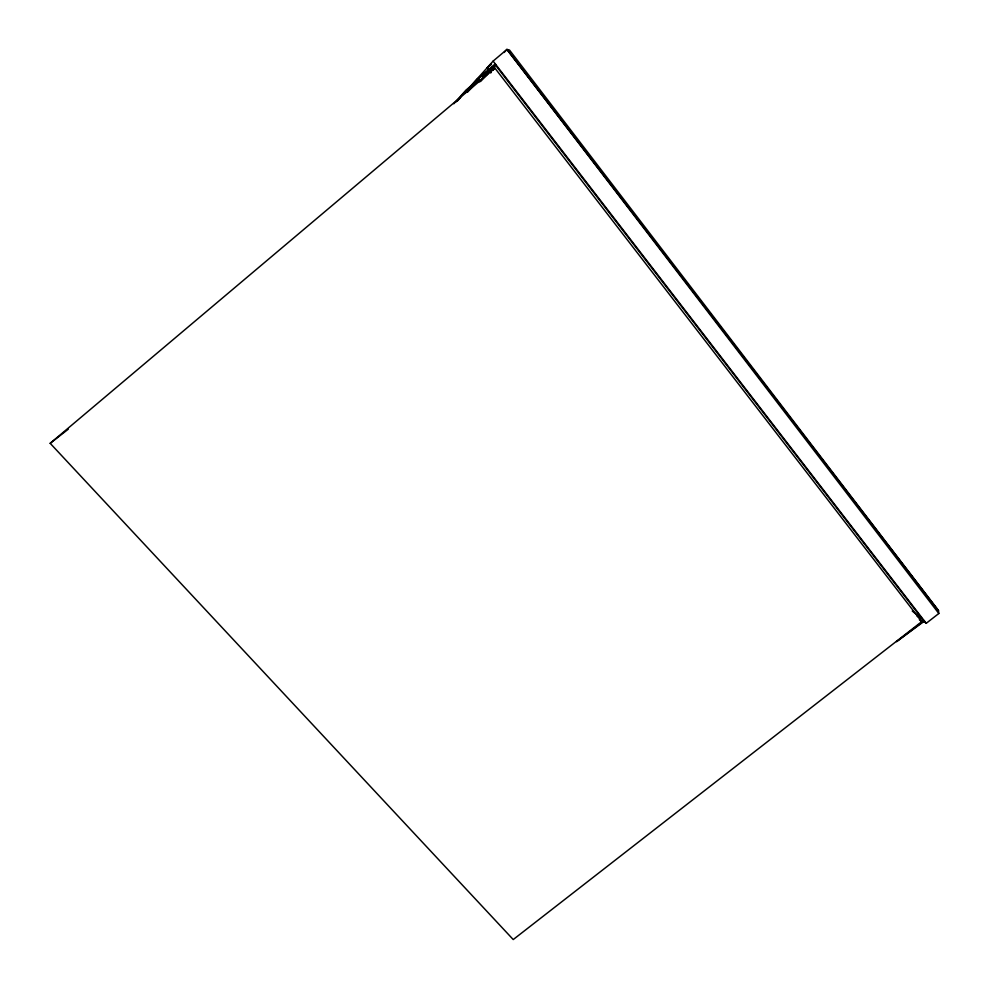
<?xml version="1.0" encoding="UTF-8"?>
<svg xmlns="http://www.w3.org/2000/svg" width="989" height="989" viewBox="0 0 989 989"><rect width="100%" height="100%" fill="white"/><g stroke="black" fill="none" stroke-linecap="round" stroke-linejoin="round"><path stroke-width="1.48" d="M453.84 103.783L466.042 90.048L477.427 80.43L476.735 79.54L495.291 63.889L482.78 77.229M456.164 101.855L466.363 90.456L478.948 79.837L478.305 79.009L495.662 64.372L478.923 82.087M457.561 100.841L460.59 97.478M464.62 92.991L476.735 79.54M464.768 92.657L470.813 86.859M467.537 89.603L486.971 67.981L491.31 64.322M490.977 72.568L487.206 67.685L493.128 61.095L506.924 49.45L509.496 50.031L938.499 610.609L938.821 613.501L926.223 623.305L922.688 620.449M472.346 85.994L477.427 80.43M467.587 92.125L478.948 79.837M504.13 52.479L506.924 49.45L938.499 610.609L936.089 608.767M480.469 81.605L487.688 74.039M490.47 71.097L495.81 65.497L922.168 618.842M492.905 70.33L494.982 68.192L921.723 621.636L513.229 939.55L50.179 443.319L494.982 68.192M487.206 67.685L491.545 64.013M50.179 443.319L68.253 429.226M924.196 620.672L896.541 641.663L924.48 621.043L912.241 611.041M916.791 615.69L919.14 617.593M919.325 619.683L921.723 621.636M486.971 67.981L490.742 72.865M493.128 61.095L926.223 623.305M506.924 49.45L938.821 613.501"/></g></svg>
